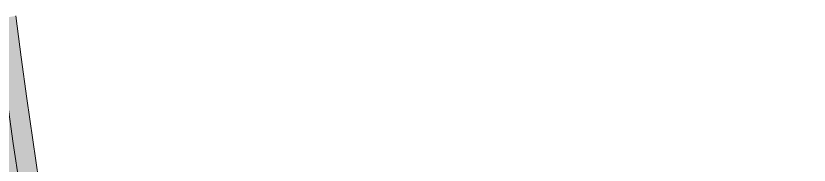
# Model space of a CAD drawing. Header units: millimetres. Extents: x -50172 to 74273, y -80883 to 11206.
# Drawn here: x -41179 to -40577, y -64679 to -64566 of the extents above; entities that cross this region are included whole.
import ezdxf

# ---------------------------------------------------------------- set-up
doc = ezdxf.new("R2010")
doc.units = ezdxf.units.MM
doc.header["$MEASUREMENT"] = 0
doc.layers.add('A-25-M_Wall_Int', color=7, linetype='Continuous')
doc.layers.add('A-25-M_Wall_Int_Pen_No__1', color=7, linetype='Continuous', lineweight=13)
doc.layers.add('A-25-M_Wall_Int_Pen_No__107', color=7, linetype='Continuous', lineweight=15, true_color=0xa6a6a6)
doc.layers.add('A-25-M_Wall_Int_Pen_No__81', color=7, linetype='Continuous', lineweight=20, true_color=0x6a6a6a)

# ---------------------------------------------------------------- blocks, each defined once
blk = doc.blocks.new('Wall_191_1', base_point=(-41179.5, -64565.64))
at = {"layer": 'A-25-M_Wall_Int_Pen_No__107', "linetype": 'Continuous'}
for points in [[(-40590.37, -66489.08, -0.088925), (-41194.31, -64568.08), (-41209.12, -64570.51, 0.088898), (-40603.7, -66495.96)], [(-40577.04, -66482.19, -0.088953), (-41179.5, -64565.64), (-41194.31, -64568.08, 0.088925), (-40590.37, -66489.08)]]:
    blk.add_hatch(color=256, dxfattribs=at).paths.add_polyline_path(points)
at = {"layer": 'A-25-M_Wall_Int_Pen_No__81', "linetype": 'Continuous', "lineweight": 0, "true_color": 0x353535}
for points in [[(-40603.7, -66495.96, -0.088898), (-41209.12, -64570.51), (-41210.1, -64570.68, 0.088897), (-40604.58, -66496.42)], [(-40649.01, -66519.37, -0.088807), (-41259.47, -64578.8), (-41260.46, -64578.96, 0.088806), (-40649.9, -66519.83)]]:
    blk.add_hatch(color=250, dxfattribs=at).paths.add_polyline_path(points)
at = {"layer": 'A-25-M_Wall_Int_Pen_No__1', "linetype": 'Continuous'}
for radius, start, end in [(5721.97, 187.29481, 207.61499), (5720.97, 187.29446, 207.61504), (5705.97, 187.28907, 207.61581), (5690.97, 187.28365, 207.61658), (5772.97, 187.312928, 207.612407), (5771.97, 187.312576, 207.612457)]:
    blk.add_arc((-35534.44, -63844.13), radius, start, end, dxfattribs=at)

msp = doc.modelspace()

# ---------------------------------------------------------------- block references
at = {"layer": 'A-25-M_Wall_Int', "color": 250, "lineweight": 50, "true_color": 0x2a2a2a}
msp.add_blockref('Wall_191_1', (-41179.5, -64565.64), dxfattribs=at)

doc.saveas('drawing.dxf')
